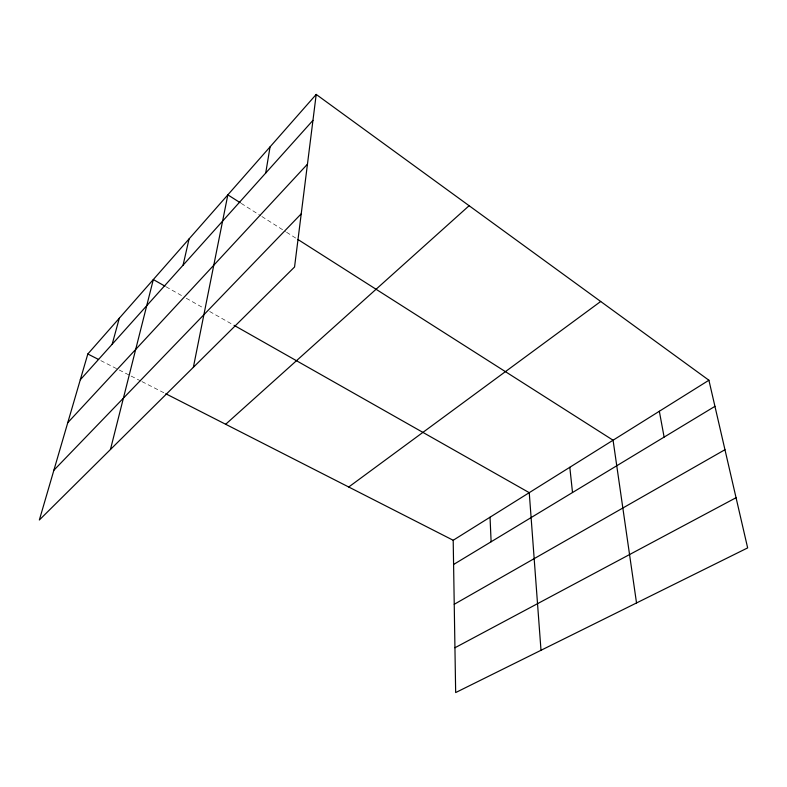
<?xml version="1.0" encoding="UTF-8"?>
<svg xmlns="http://www.w3.org/2000/svg" width="787" height="787" viewBox="0 0 787 787"><rect width="100%" height="100%" fill="white"/><g stroke="black" fill="none" stroke-linecap="round" stroke-linejoin="round"><path stroke-width="0.59" stroke-dasharray="3.94 2.95" d="M100.805 360.613L118.129 369.437M119.211 369.998L130.032 375.517M131.114 376.068L140.863 381.036M141.945 381.587L164.709 393.185M166.067 286.783L182.013 295.823M186.263 298.234L203.272 307.874M209.647 311.485L233.001 324.726M241.235 203.38L260.812 215.845M261.845 216.504L285.543 231.594M286.566 232.254L295.843 238.156"/><path stroke-width="1.18" d="M316.207 94.43L294.554 267L39.35 519.991L87.819 353.993L316.207 94.43L708.91 380.239L747.65 547.9L455.663 692.57L453.194 540.266L708.91 380.239M265.711 173.042L270.069 146.864M193.366 367.313L227.846 194.851L240.212 202.721M183.066 265.189L189.067 238.923M110.446 449.515L153.317 279.552L165.004 286.183M112.177 344.234L119.299 318.214M80.274 379.806L312.951 120.372M67.751 422.717L307.451 164.188M53.87 470.252L301.224 213.818M225.672 424.272L469.121 205.722M348.73 487.005L600.697 301.48M453.587 564.486L714.95 406.348M454.237 604.288L724.965 449.711M454.935 647.76L736.052 497.718M87.819 353.993L98.641 359.511M165.791 393.746L453.194 540.266M234.064 325.326L529.248 492.672L541.003 650.288M297.899 239.474L613.073 440.218L636.526 602.96M659.339 411.267L664.12 437.1M569.808 467.291L572.513 492.524M490.035 517.216L491.118 541.781"/></g></svg>
